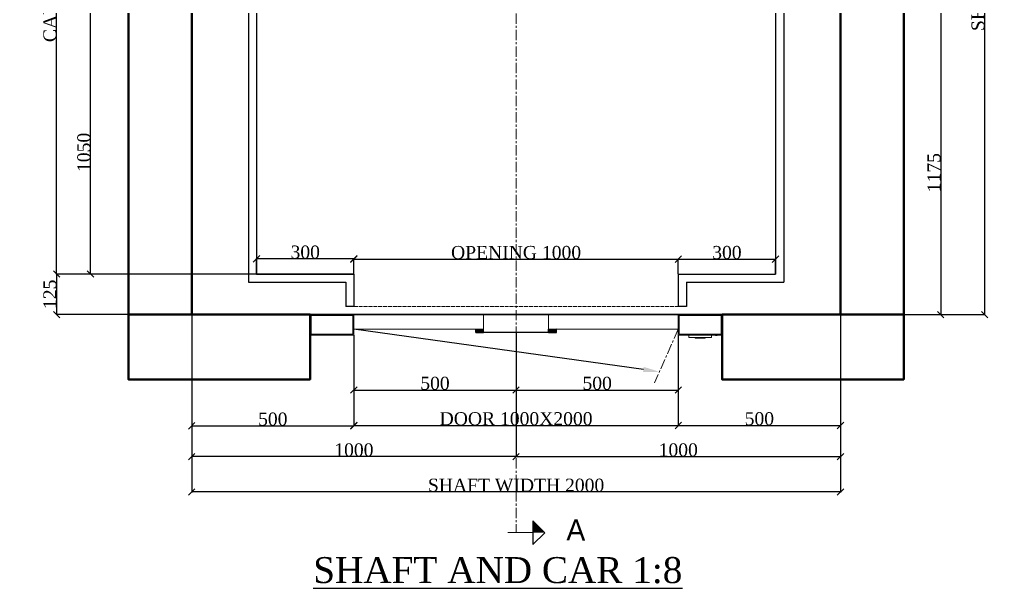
# Model space of a CAD drawing. Header units: millimetres. Extents: x 130 to 3177, y -145 to 3751.
# Drawn here: x 130 to 3177, y -145 to 1607 of the extents above; entities that cross this region are included whole.
import ezdxf
from ezdxf import colors
from ezdxf.entities.mleader import LeaderData, LeaderLine
from ezdxf.math import Vec2, Vec3

# ---------------------------------------------------------------- set-up
doc = ezdxf.new("R2010")
doc.units = ezdxf.units.MM
doc.linetypes.add('ACAD_ISO02W100', pattern=[15, 12, -3])
doc.linetypes.add('CENTER', pattern=[50.8, 31.75, -6.35, 6.35, -6.35])
doc.layers.add('6', color=7, linetype='Continuous')
for name, color, linetype, lineweight in [('Car', 3, 'Continuous', 18), ('CL', 2, 'CENTER', 0), ('DL', 8, 'ACAD_ISO02W100', 0), ('step&guides', 3, 'Continuous', 30), ('Wall', 1, 'Continuous', 50)]:
    doc.layers.add(name, color=color, linetype=linetype, lineweight=lineweight)
doc.styles.add('nassar2', font='cent.shx', dxfattribs={"height": 60})
doc.styles.add('top', font='cent.shx', dxfattribs={"height": 40})
doc.dimstyles.new('top', dxfattribs={"dimtxt": 35, "dimasz": 20, "dimexe": 1.25, "dimexo": 0.625, "dimtad": 1, "dimtxsty": 'top', "dimblk": 'OBLIQUE', "dimcen": 2.5, "dimadec": 0, "dimazin": 0, "dimtfac": 1, "dimtmove": 0, "dimatfit": 3, "dimldrblk": 'OBLIQUE', "dimfxl": 1, "dimarcsym": 0})

# ---------------------------------------------------------------- blocks, each defined once
blk = doc.blocks.new('_Oblique')
at = {"color": 0, "linetype": 'ByBlock', "lineweight": -2}
blk.add_line((-0.5, -0.5), (0.5, 0.5), dxfattribs=at)
blk = doc.blocks.new('*D57')
at = {"color": 0, "lineweight": -2, "transparency": 16777216}
for p, q in [((1159.9, 634.9), (1159.9, 464.7)), ((1659.9, 634.9), (1659.9, 464.7)), ((1159.9, 466), (1659.9, 466))]:
    blk.add_line(p, q, dxfattribs=at)
at = {"layer": 'Defpoints', "color": 0, "transparency": 16777216}
for p in [(1159.9, 635.5), (1659.9, 635.5), (1659.9, 466)]:
    blk.add_point(p, dxfattribs=at)
at = {"color": 0, "lineweight": -2, "transparency": 16777216, "xscale": 20, "yscale": 20, "zscale": 20, "rotation": 180}
blk.add_blockref('_Oblique', (1159.9, 466), dxfattribs=at)
at = {"color": 0, "lineweight": -2, "transparency": 16777216, "xscale": 20, "yscale": 20, "zscale": 20}
blk.add_blockref('_Oblique', (1659.9, 466), dxfattribs=at)
at = {"color": 0, "transparency": 16777216, "insert": (1409.9, 486.6), "char_height": 40, "attachment_point": 5, "style": 'top'}
blk.add_mtext('500', dxfattribs=at)
blk = doc.blocks.new('*D58')
at = {"color": 0, "lineweight": -2, "transparency": 16777216}
for p, q in [((1659.9, 643), (1659.9, 464.7)), ((2159.9, 634.9), (2159.9, 464.7)), ((1659.9, 466), (2159.9, 466))]:
    blk.add_line(p, q, dxfattribs=at)
at = {"layer": 'Defpoints', "color": 0, "transparency": 16777216}
for p in [(1659.9, 643.6), (2159.9, 635.5), (2159.9, 466)]:
    blk.add_point(p, dxfattribs=at)
at = {"color": 0, "lineweight": -2, "transparency": 16777216, "xscale": 20, "yscale": 20, "zscale": 20, "rotation": 180}
blk.add_blockref('_Oblique', (1659.9, 466), dxfattribs=at)
at = {"color": 0, "lineweight": -2, "transparency": 16777216, "xscale": 20, "yscale": 20, "zscale": 20}
blk.add_blockref('_Oblique', (2159.9, 466), dxfattribs=at)
at = {"color": 0, "transparency": 16777216, "insert": (1909.9, 486.6), "char_height": 40, "attachment_point": 5, "style": 'top'}
blk.add_mtext('500', dxfattribs=at)
blk = doc.blocks.new('*D40')
at = {"color": 0, "lineweight": -2, "transparency": 16777216}
for p, q in [((2159.9, 518.3), (2159.9, 355.5)), ((1159.9, 514.2), (1159.9, 355.5)), ((1159.9, 356.8), (2159.9, 356.8))]:
    blk.add_line(p, q, dxfattribs=at)
at = {"layer": 'Defpoints', "color": 0, "transparency": 16777216}
for p in [(2159.9, 518.9), (1159.9, 514.9), (2159.9, 356.8)]:
    blk.add_point(p, dxfattribs=at)
at = {"color": 0, "lineweight": -2, "transparency": 16777216, "xscale": 20, "yscale": 20, "zscale": 20, "rotation": 180}
blk.add_blockref('_Oblique', (1159.9, 356.8), dxfattribs=at)
at = {"color": 0, "lineweight": -2, "transparency": 16777216, "xscale": 20, "yscale": 20, "zscale": 20}
blk.add_blockref('_Oblique', (2159.9, 356.8), dxfattribs=at)
at = {"color": 0, "transparency": 16777216, "insert": (1659.9, 377.4), "char_height": 40, "attachment_point": 5, "style": 'top'}
blk.add_mtext('DOOR 1000X2000', dxfattribs=at)
blk = doc.blocks.new('*D41')
at = {"color": 0, "lineweight": -2, "transparency": 16777216}
for p, q in [((859.9, 824.2), (859.9, 871.8)), ((1159.9, 870.5), (859.9, 870.5)), ((1159.9, 824.2), (1159.9, 871.8))]:
    blk.add_line(p, q, dxfattribs=at)
at = {"layer": 'Defpoints', "color": 0, "transparency": 16777216}
for p in [(859.9, 870.5), (859.9, 823.6), (1159.9, 823.6)]:
    blk.add_point(p, dxfattribs=at)
at = {"color": 0, "lineweight": -2, "transparency": 16777216, "xscale": 20, "yscale": 20, "zscale": 20, "rotation": 180}
blk.add_blockref('_Oblique', (859.9, 870.5), dxfattribs=at)
at = {"color": 0, "lineweight": -2, "transparency": 16777216, "xscale": 20, "yscale": 20, "zscale": 20}
blk.add_blockref('_Oblique', (1159.9, 870.5), dxfattribs=at)
at = {"color": 0, "transparency": 16777216, "insert": (1009.9, 891.1), "char_height": 40, "attachment_point": 5, "style": 'top'}
blk.add_mtext('300', dxfattribs=at)
blk = doc.blocks.new('*D42')
at = {"color": 0, "lineweight": -2, "transparency": 16777216}
for p, q in [((1159.9, 824.2), (1159.9, 870.5)), ((1159.9, 869.3), (2159.9, 869.3)), ((2159.9, 824.2), (2159.9, 870.5))]:
    blk.add_line(p, q, dxfattribs=at)
at = {"layer": 'Defpoints', "color": 0, "transparency": 16777216}
for p in [(2159.9, 869.3), (1159.9, 823.6), (2159.9, 823.6)]:
    blk.add_point(p, dxfattribs=at)
at = {"color": 0, "lineweight": -2, "transparency": 16777216, "xscale": 20, "yscale": 20, "zscale": 20, "rotation": 180}
blk.add_blockref('_Oblique', (1159.9, 869.3), dxfattribs=at)
at = {"color": 0, "lineweight": -2, "transparency": 16777216, "xscale": 20, "yscale": 20, "zscale": 20}
blk.add_blockref('_Oblique', (2159.9, 869.3), dxfattribs=at)
at = {"color": 0, "transparency": 16777216, "insert": (1659.9, 889.9), "char_height": 40, "attachment_point": 5, "style": 'top'}
blk.add_mtext('OPENING 1000', dxfattribs=at)
blk = doc.blocks.new('*D59')
at = {"color": 0, "lineweight": -2, "transparency": 16777216}
for p, q in [((2159.9, 824.2), (2159.9, 870.5)), ((2159.9, 869.3), (2459.9, 869.3)), ((2459.9, 824.2), (2459.9, 870.5))]:
    blk.add_line(p, q, dxfattribs=at)
at = {"layer": 'Defpoints', "color": 0, "transparency": 16777216}
for p in [(2459.9, 869.3), (2159.9, 823.6), (2459.9, 823.6)]:
    blk.add_point(p, dxfattribs=at)
at = {"color": 0, "lineweight": -2, "transparency": 16777216, "xscale": 20, "yscale": 20, "zscale": 20, "rotation": 180}
blk.add_blockref('_Oblique', (2159.9, 869.3), dxfattribs=at)
at = {"color": 0, "lineweight": -2, "transparency": 16777216, "xscale": 20, "yscale": 20, "zscale": 20}
blk.add_blockref('_Oblique', (2459.9, 869.3), dxfattribs=at)
at = {"color": 0, "transparency": 16777216, "insert": (2309.9, 889.9), "char_height": 40, "attachment_point": 5, "style": 'top'}
blk.add_mtext('300', dxfattribs=at)
blk = doc.blocks.new('*D43')
at = {"color": 0, "lineweight": -2, "transparency": 16777216}
for p, q in [((2659.9, 698), (2659.9, 355.5)), ((2159.9, 550.1), (2159.9, 355.5)), ((2159.9, 356.8), (2659.9, 356.8))]:
    blk.add_line(p, q, dxfattribs=at)
at = {"layer": 'Defpoints', "color": 0, "transparency": 16777216}
for p in [(2659.9, 698.6), (2159.9, 550.8), (2659.9, 356.8)]:
    blk.add_point(p, dxfattribs=at)
at = {"color": 0, "lineweight": -2, "transparency": 16777216, "xscale": 20, "yscale": 20, "zscale": 20, "rotation": 180}
blk.add_blockref('_Oblique', (2159.9, 356.8), dxfattribs=at)
at = {"color": 0, "lineweight": -2, "transparency": 16777216, "xscale": 20, "yscale": 20, "zscale": 20}
blk.add_blockref('_Oblique', (2659.9, 356.8), dxfattribs=at)
at = {"color": 0, "transparency": 16777216, "insert": (2409.9, 377.4), "char_height": 40, "attachment_point": 5, "style": 'top'}
blk.add_mtext('500', dxfattribs=at)
blk = doc.blocks.new('*D44')
at = {"color": 0, "lineweight": -2, "transparency": 16777216}
for p, q in [((659.9, 698), (659.9, 354.3)), ((1159.9, 634.9), (1159.9, 354.3)), ((659.9, 355.5), (1159.9, 355.5))]:
    blk.add_line(p, q, dxfattribs=at)
at = {"layer": 'Defpoints', "color": 0, "transparency": 16777216}
for p in [(659.9, 698.6), (1159.9, 635.5), (1159.9, 355.5)]:
    blk.add_point(p, dxfattribs=at)
at = {"color": 0, "lineweight": -2, "transparency": 16777216, "xscale": 20, "yscale": 20, "zscale": 20, "rotation": 180}
blk.add_blockref('_Oblique', (659.9, 355.5), dxfattribs=at)
at = {"color": 0, "lineweight": -2, "transparency": 16777216, "xscale": 20, "yscale": 20, "zscale": 20}
blk.add_blockref('_Oblique', (1159.9, 355.5), dxfattribs=at)
at = {"color": 0, "transparency": 16777216, "insert": (909.9, 376.2), "char_height": 40, "attachment_point": 5, "style": 'top'}
blk.add_mtext('500', dxfattribs=at)
blk = doc.blocks.new('*D45')
at = {"color": 0, "lineweight": -2, "transparency": 16777216}
for p, q in [((659.9, 698), (659.9, 259.5)), ((1659.9, 538.9), (1659.9, 259.5)), ((1659.9, 260.7), (659.9, 260.7))]:
    blk.add_line(p, q, dxfattribs=at)
at = {"layer": 'Defpoints', "color": 0, "transparency": 16777216}
for p in [(659.9, 698.6), (1659.9, 539.5), (659.9, 260.7)]:
    blk.add_point(p, dxfattribs=at)
at = {"color": 0, "lineweight": -2, "transparency": 16777216, "xscale": 20, "yscale": 20, "zscale": 20, "rotation": 180}
blk.add_blockref('_Oblique', (659.9, 260.7), dxfattribs=at)
at = {"color": 0, "lineweight": -2, "transparency": 16777216, "xscale": 20, "yscale": 20, "zscale": 20}
blk.add_blockref('_Oblique', (1659.9, 260.7), dxfattribs=at)
at = {"color": 0, "transparency": 16777216, "insert": (1159.9, 281.3), "char_height": 40, "attachment_point": 5, "style": 'top'}
blk.add_mtext('1000', dxfattribs=at)
blk = doc.blocks.new('*D46')
at = {"color": 0, "lineweight": -2, "transparency": 16777216}
for p, q in [((2659.9, 698), (2659.9, 259.5)), ((1659.9, 538.9), (1659.9, 259.5)), ((1659.9, 260.7), (2659.9, 260.7))]:
    blk.add_line(p, q, dxfattribs=at)
at = {"layer": 'Defpoints', "color": 0, "transparency": 16777216}
for p in [(2659.9, 698.6), (1659.9, 539.5), (2659.9, 260.7)]:
    blk.add_point(p, dxfattribs=at)
at = {"color": 0, "lineweight": -2, "transparency": 16777216, "xscale": 20, "yscale": 20, "zscale": 20, "rotation": 180}
blk.add_blockref('_Oblique', (1659.9, 260.7), dxfattribs=at)
at = {"color": 0, "lineweight": -2, "transparency": 16777216, "xscale": 20, "yscale": 20, "zscale": 20}
blk.add_blockref('_Oblique', (2659.9, 260.7), dxfattribs=at)
at = {"color": 0, "transparency": 16777216, "insert": (2159.9, 281.3), "char_height": 40, "attachment_point": 5, "style": 'top'}
blk.add_mtext('1000', dxfattribs=at)
blk = doc.blocks.new('*D60')
at = {"color": 0, "lineweight": -2, "transparency": 16777216}
for p, q in [((659.9, 698), (659.9, 150.5)), ((2659.9, 698), (2659.9, 150.5)), ((2659.9, 151.7), (659.9, 151.7))]:
    blk.add_line(p, q, dxfattribs=at)
at = {"layer": 'Defpoints', "color": 0, "transparency": 16777216}
for p in [(659.9, 698.6), (2659.9, 698.6), (659.9, 151.7)]:
    blk.add_point(p, dxfattribs=at)
at = {"color": 0, "lineweight": -2, "transparency": 16777216, "xscale": 20, "yscale": 20, "zscale": 20, "rotation": 180}
blk.add_blockref('_Oblique', (659.9, 151.7), dxfattribs=at)
at = {"color": 0, "lineweight": -2, "transparency": 16777216, "xscale": 20, "yscale": 20, "zscale": 20}
blk.add_blockref('_Oblique', (2659.9, 151.7), dxfattribs=at)
at = {"color": 0, "transparency": 16777216, "insert": (1659.9, 172.3), "char_height": 40, "attachment_point": 5, "style": 'top'}
blk.add_mtext('SHAFT WIDTH 2000', dxfattribs=at)
blk = doc.blocks.new('*D48')
at = {"color": 0, "lineweight": -2, "transparency": 16777216}
for p, q in [((2655.5, 1873.6), (2970.2, 1873.6)), ((2969, 1873.6), (2969, 698.6)), ((2660.5, 698.6), (2970.2, 698.6))]:
    blk.add_line(p, q, dxfattribs=at)
at = {"layer": 'Defpoints', "color": 0, "transparency": 16777216}
for p in [(2654.9, 1873.6), (2659.9, 698.6), (2969, 698.6)]:
    blk.add_point(p, dxfattribs=at)
at = {"color": 0, "lineweight": -2, "transparency": 16777216, "xscale": 20, "yscale": 20, "zscale": 20}
for p, rotation in [((2969, 1873.6), 90), ((2969, 698.6), 270)]:
    blk.add_blockref('_Oblique', p, dxfattribs=dict(at, rotation=rotation))
at = {"color": 0, "transparency": 16777216, "insert": (2948.4, 1136.1), "char_height": 40, "attachment_point": 5, "rotation": 90, "style": 'top'}
blk.add_mtext('1175', dxfattribs=at)
blk = doc.blocks.new('*D51')
at = {"color": 0, "lineweight": -2, "transparency": 16777216}
for p, q in [((859.2, 2923.6), (242.3, 2923.6)), ((243.5, 823.6), (243.5, 2923.6)), ((1159.2, 823.6), (242.3, 823.6))]:
    blk.add_line(p, q, dxfattribs=at)
at = {"layer": 'Defpoints', "color": 0, "transparency": 16777216}
for p in [(243.5, 2923.6), (859.9, 2923.6), (1159.9, 823.6)]:
    blk.add_point(p, dxfattribs=at)
at = {"color": 0, "lineweight": -2, "transparency": 16777216, "xscale": 20, "yscale": 20, "zscale": 20}
for p, rotation in [((243.5, 2923.6), 90), ((243.5, 823.6), 270)]:
    blk.add_blockref('_Oblique', p, dxfattribs=dict(at, rotation=rotation))
at = {"color": 0, "transparency": 16777216, "insert": (222.9, 1773.6), "char_height": 40, "attachment_point": 5, "rotation": 90, "style": 'top'}
blk.add_mtext('CAR DEPTH 2100', dxfattribs=at)
blk = doc.blocks.new('*D61')
at = {"color": 0, "lineweight": -2, "transparency": 16777216}
for p, q in [((664.2, 1873.6), (346.9, 1873.6)), ((348.1, 823.6), (348.1, 1873.6)), ((464.2, 823.6), (346.9, 823.6))]:
    blk.add_line(p, q, dxfattribs=at)
at = {"layer": 'Defpoints', "color": 0, "transparency": 16777216}
for p in [(348.1, 1873.6), (664.9, 1873.6), (464.9, 823.6)]:
    blk.add_point(p, dxfattribs=at)
at = {"color": 0, "lineweight": -2, "transparency": 16777216, "xscale": 20, "yscale": 20, "zscale": 20}
for p, rotation in [((348.1, 1873.6), 90), ((348.1, 823.6), 270)]:
    blk.add_blockref('_Oblique', p, dxfattribs=dict(at, rotation=rotation))
at = {"color": 0, "transparency": 16777216, "insert": (327.5, 1198.6), "char_height": 40, "attachment_point": 5, "rotation": 90, "style": 'top'}
blk.add_mtext('1050', dxfattribs=at)
blk = doc.blocks.new('*D54')
at = {"color": 0, "lineweight": -2, "transparency": 16777216}
for p, q in [((2655.5, 3198.6), (3106, 3198.6)), ((3104.7, 698.6), (3104.7, 3198.6)), ((2655.5, 698.6), (3106, 698.6))]:
    blk.add_line(p, q, dxfattribs=at)
at = {"layer": 'Defpoints', "color": 0, "transparency": 16777216}
for p in [(2654.9, 3198.6), (3104.7, 3198.6), (2654.9, 698.6)]:
    blk.add_point(p, dxfattribs=at)
at = {"color": 0, "lineweight": -2, "transparency": 16777216, "xscale": 20, "yscale": 20, "zscale": 20}
for p, rotation in [((3104.7, 3198.6), 90), ((3104.7, 698.6), 270)]:
    blk.add_blockref('_Oblique', p, dxfattribs=dict(at, rotation=rotation))
at = {"color": 0, "transparency": 16777216, "insert": (3084.1, 1848.6), "char_height": 40, "attachment_point": 5, "rotation": 90, "style": 'top'}
blk.add_mtext('SHAFT DEPTH  2500', dxfattribs=at)
blk = doc.blocks.new('*D66')
at = {"color": 0, "lineweight": -2, "transparency": 16777216}
for p, q in [((464.2, 823.6), (242.3, 823.6)), ((243.5, 823.6), (243.5, 698.6)), ((464.2, 698.6), (242.3, 698.6))]:
    blk.add_line(p, q, dxfattribs=at)
at = {"layer": 'Defpoints', "color": 0, "transparency": 16777216}
for p in [(464.9, 823.6), (243.5, 698.6), (464.9, 698.6)]:
    blk.add_point(p, dxfattribs=at)
at = {"color": 0, "lineweight": -2, "transparency": 16777216, "xscale": 20, "yscale": 20, "zscale": 20}
for p, rotation in [((243.5, 823.6), 90), ((243.5, 698.6), 270)]:
    blk.add_blockref('_Oblique', p, dxfattribs=dict(at, rotation=rotation))
at = {"color": 0, "transparency": 16777216, "insert": (222.9, 761.1), "char_height": 40, "attachment_point": 5, "rotation": 90, "style": 'top'}
blk.add_mtext('125', dxfattribs=at)

msp = doc.modelspace()

# ---------------------------------------------------------------- hatches: boundary and pattern name
at = {"true_color": 0x000007, "transparency": 33554666}
h = msp.add_hatch(color=7, dxfattribs=at)
h.paths.add_polyline_path([(1536.081, 653.627), (1559.782, 653.627), (1536.081, 643.62)])
h.paths.add_polyline_path([(1559.782, 653.627), (1536.081, 643.62), (1559.782, 643.62)])
h = msp.add_hatch(color=7, dxfattribs=at)
h.paths.add_polyline_path([(1759.924, 653.627), (1784.678, 653.627), (1759.924, 643.62)])
h.paths.add_polyline_path([(1784.678, 653.627), (1759.924, 643.62), (1784.678, 643.62)])
at = {"layer": 'Car', "lineweight": 25, "ltscale": 4, "transparency": 16777216}
h = msp.add_hatch(color=256, dxfattribs=at)
h.dxf.hatch_style = 1
h.paths.add_polyline_path([(1711.521, 26.281), (1711.622, 63.032), (1748.051, 26.18)])

# ---------------------------------------------------------------- linework, layer by layer
for p, q in [((664.853, 698.584), (2654.853, 698.584)), ((2654.853, 698.584), (664.853, 698.584)), ((1039.853, 698.584), (1044.853, 698.584)), ((2274.853, 698.584), (2279.853, 698.584)), ((2294.853, 698.584), (2294.853, 498.584)), ((1044.853, 635.543), (1039.853, 635.543)), ((2274.853, 635.543), (2279.853, 635.543))]:
    msp.add_line(p, q)
at = {"transparency": 33554666}
msp.add_line((1759.924, 698.584), (1559.782, 698.584), dxfattribs=at)
at = {"color": 7, "linetype": 'Continuous', "lineweight": 20, "transparency": 33554666}
for p, q in [((1159.853, 653.584), (1559.782, 653.584)), ((1759.924, 653.584), (2159.853, 653.584))]:
    msp.add_line(p, q, dxfattribs=at)
for points in [[(1024.853, 698.584), (1159.853, 698.584), (1159.853, 635.543), (1024.853, 635.543)], [(1027.853, 695.564), (1156.853, 695.584), (1156.853, 638.584), (1027.853, 638.564)], [(2294.853, 698.584), (2159.853, 698.584), (2159.853, 635.543), (2294.853, 635.543)], [(2291.853, 695.564), (2162.853, 695.584), (2162.853, 638.584), (2291.853, 638.564)], [(2192.353, 628.237), (2262.353, 628.237), (2262.353, 635.543), (2192.353, 635.543)], [(2211.768, 626.237), (2242.384, 626.237), (2242.384, 628.237), (2211.768, 628.237)]]:
    msp.add_lwpolyline(points, close=True, dxfattribs=at)
for points in [[(1559.782, 653.584), (1159.853, 653.584), (1159.853, 698.584), (2159.853, 698.584), (2159.853, 653.584), (1759.924, 653.584)], [(1559.782, 643.62), (1559.782, 698.584), (1559.782, 698.584)], [(1759.924, 643.62), (1759.924, 648.549), (1759.924, 698.584)]]:
    msp.add_lwpolyline(points, dxfattribs=at)
at = {"color": 7, "linetype": 'Continuous', "lineweight": -2, "true_color": 0x000007, "transparency": 33554666}
for points in [[(1536.081, 653.627), (1559.782, 653.627), (1536.081, 643.62)], [(1559.782, 653.627), (1536.081, 643.62), (1559.782, 643.62)], [(1759.924, 653.627), (1784.678, 653.627), (1759.924, 643.62)], [(1784.678, 653.627), (1759.924, 643.62), (1784.678, 643.62)]]:
    msp.add_lwpolyline(points, close=True, dxfattribs=at)
at = {"color": 7, "linetype": 'Continuous', "lineweight": 20, "true_color": 0x000007, "transparency": 33554666}
for points in [[(1536.081, 643.62), (1536.081, 653.627), (1536.081, 653.627)], [(1784.678, 643.62), (1784.678, 653.627), (1784.678, 653.627)]]:
    msp.add_lwpolyline(points, dxfattribs=at)
at = {"layer": '6', "transparency": 33554666}
msp.add_line((1759.924, 643.62), (1559.782, 643.62), dxfattribs=at)
at = {"layer": 'Car', "lineweight": 25, "ltscale": 4, "transparency": 33554666}
for p, q in [((1711.622, 63.032), (1711.42, -10.47)), ((1748.051, 26.18), (1711.622, 63.032)), ((1711.42, -10.47), (1748.167, 26.054))]:
    msp.add_line(p, q, dxfattribs=at)
at = {"layer": 'Car', "ltscale": 4, "transparency": 33554666}
msp.add_line((1634.733, 26.281), (1711.521, 26.281), dxfattribs=at)
at = {"layer": 'CL'}
for p, q in [((1659.853, 3709.839, -110.467), (1659.853, 26.281)), ((2159.853, 653.584), (2087.063, 488.46))]:
    msp.add_line(p, q, dxfattribs=at)
at = {"layer": 'DL', "transparency": 33554666}
msp.add_line((1159.853, 723.584), (2159.853, 723.584), dxfattribs=at)
at = {"layer": 'step&guides'}
for p, q in [((834.853, 2948.584), (834.853, 798.584)), ((2484.853, 2948.584), (2484.853, 798.584)), ((859.853, 2923.584), (859.853, 823.584)), ((2459.853, 2923.584), (2459.853, 823.584)), ((859.853, 823.584), (1159.853, 823.584)), ((1159.853, 823.584), (1159.853, 723.584)), ((2159.853, 823.584), (2459.853, 823.584)), ((2159.853, 823.584), (2159.853, 723.584)), ((834.853, 798.584), (1134.853, 798.584)), ((1134.853, 798.584), (1134.853, 723.584)), ((2184.853, 798.584), (2484.853, 798.584)), ((2184.853, 798.584), (2184.853, 723.584)), ((1159.853, 723.584), (1134.853, 723.584)), ((2184.853, 723.584), (2159.853, 723.584))]:
    msp.add_line(p, q, dxfattribs=at)
at = {"layer": 'Wall'}
for points in [[(2294.853, 498.584), (2854.853, 498.584), (2854.853, 3398.584), (464.853, 3398.584), (464.853, 498.584), (1024.853, 498.584)], [(1024.853, 698.584), (659.853, 698.584), (659.853, 3198.584), (2659.853, 3198.584), (2659.853, 698.584), (2294.853, 698.584)]]:
    msp.add_lwpolyline(points, dxfattribs=at)
for points in [[(1024.853, 698.584), (464.853, 698.584), (464.853, 498.584), (1024.853, 498.584)], [(2294.853, 698.584), (2854.853, 698.584), (2854.853, 498.584), (2294.853, 498.584)]]:
    msp.add_lwpolyline(points, close=True, dxfattribs=at)

# ---------------------------------------------------------------- texts
at = {"ltscale": 4, "transparency": 33554666, "insert": (1873.343, 67.077), "char_height": 65, "attachment_point": 3, "rotation": 359.727953}
msp.add_mtext_dynamic_manual_height_columns('A', width=315.98199, gutter_width=125, heights=[0], dxfattribs=at)
at = {"insert": (1034.519, -49.025, -137), "char_height": 80, "attachment_point": 1}
msp.add_mtext_dynamic_manual_height_columns('{\\Fcent|c0;\\L\\C6;SHAFT AND CAR 1:8}', width=2331.14753, gutter_width=200, heights=[0], dxfattribs=at)

# ---------------------------------------------------------------- dimensions: what is measured, and where the dimension line sits
for base, p1, p2, text, picture, middle in [((3104.712, 3198.584), (2654.853, 698.584), (2654.853, 3198.584), 'SHAFT DEPTH  <>', '*D54', (3104.712, 1848.584)), ((243.546, 2923.584), (1159.853, 823.584), (859.853, 2923.584), 'CAR DEPTH <>', '*D51', (243.546, 1773.584))]:
    dim = msp.add_linear_dim(base=base, p1=p1, p2=p2, angle=90, text=text, dimstyle='top')
    dim.commit()
    dim.dimension.update_dxf_attribs({"geometry": picture, "text_midpoint": middle, "dimtype": 160})
for base, p1, p2, picture, middle in [((348.138, 1873.584), (464.853, 823.584), (664.853, 1873.584), '*D61', (348.138, 1198.584)), ((2968.99, 698.584), (2654.853, 1873.584), (2659.853, 698.584), '*D48', (2968.99, 1136.084)), ((243.546, 698.584), (464.853, 823.584), (464.853, 698.584), '*D66', (243.546, 761.084))]:
    dim = msp.add_linear_dim(base=base, p1=p1, p2=p2, angle=90, dimstyle='top')
    dim.commit()
    dim.dimension.update_dxf_attribs({"geometry": picture, "text_midpoint": middle, "dimtype": 160})
for base, p1, p2, text, picture, middle in [((2159.853, 869.274), (1159.853, 823.584), (2159.853, 823.584), 'OPENING <>', '*D42', (1659.853, 869.274)), ((659.853, 151.701), (2659.853, 698.584), (659.853, 698.584), 'SHAFT WIDTH <>', '*D60', (1659.853, 151.701)), ((2159.853, 356.78), (1159.853, 514.863), (2159.853, 518.912), 'DOOR <>X2000', '*D40', (1659.853, 356.78))]:
    dim = msp.add_linear_dim(base=base, p1=p1, p2=p2, text=text, dimstyle='top')
    dim.commit()
    dim.dimension.update_dxf_attribs({"geometry": picture, "text_midpoint": middle, "dimtype": 160})
for base, p1, p2, picture, middle in [((859.853, 870.524), (1159.853, 823.584), (859.853, 823.584), '*D41', (1009.853, 870.524)), ((2459.853, 869.274), (2159.853, 823.584), (2459.853, 823.584), '*D59', (2309.853, 869.274)), ((1159.853, 355.53), (659.853, 698.584), (1159.853, 635.543), '*D44', (909.853, 355.53)), ((659.853, 260.722), (1659.853, 539.507), (659.853, 698.584), '*D45', (1159.853, 260.722)), ((2659.853, 260.722), (1659.853, 539.507), (2659.853, 698.584), '*D46', (2159.853, 260.722)), ((2659.853, 356.78), (2159.853, 550.769), (2659.853, 698.584), '*D43', (2409.853, 356.78)), ((2159.853, 465.971), (1659.853, 643.62), (2159.853, 635.543), '*D58', (1909.853, 465.971)), ((1659.853, 465.971), (1159.853, 635.543), (1659.853, 635.543), '*D57', (1409.853, 465.971))]:
    dim = msp.add_linear_dim(base=base, p1=p1, p2=p2, dimstyle='top')
    dim.commit()
    dim.dimension.update_dxf_attribs({"geometry": picture, "text_midpoint": middle, "dimtype": 160})

# ---------------------------------------------------------------- leaders
at = {"layer": 'CL'}
ml = msp.add_multileader_mtext('Standard', dxfattribs=at)
ml.set_content('', color=256, style='nassar2')
ml.set_leader_properties()
ml.build(insert=Vec2(0, 0))
ml.multileader.update_dxf_attribs({"text_left_attachment_type": 6, "text_right_attachment_type": 6, "dogleg_length": 0.36, "arrow_head_size": 50})
ctx = ml.context
ctx.base_point, ctx.char_height, ctx.arrow_head_size, ctx.landing_gap_size, ctx.plane_origin = Vec3(1159.673, 653.584), 60, 50, 0.09, Vec3(1665.921, 788.522)
ctx.left_attachment, ctx.right_attachment, ctx.text_align_type = 6, 6, 2
notes = []
notes.append((ctx, [(1, (1, 1, 0), (1159.853, 653.584), (-1, 0), 0.0000157, [(0, [(2101.979, 522.297)], 0, [])])]))
ctx.mtext.insert, ctx.mtext.alignment, ctx.mtext.flow_direction = Vec3(1159.763, 713.584), 3, 5
for ctx, leaders in notes:
    for number, flags, end, landing, length, lines in leaders:
        leader = LeaderData()
        leader.index, (leader.has_last_leader_line, leader.has_dogleg_vector, leader.attachment_direction) = number, flags
        leader.last_leader_point, leader.dogleg_vector, leader.dogleg_length = Vec3(end), Vec3(landing), length
        for number, points, colour, breaks in lines:
            line = LeaderLine()
            line.index, line.vertices, line.color, line.breaks = number, Vec3.list(points), colors.encode_raw_color(colour), breaks
            leader.lines.append(line)
        ctx.leaders.append(leader)

doc.saveas('drawing.dxf')
